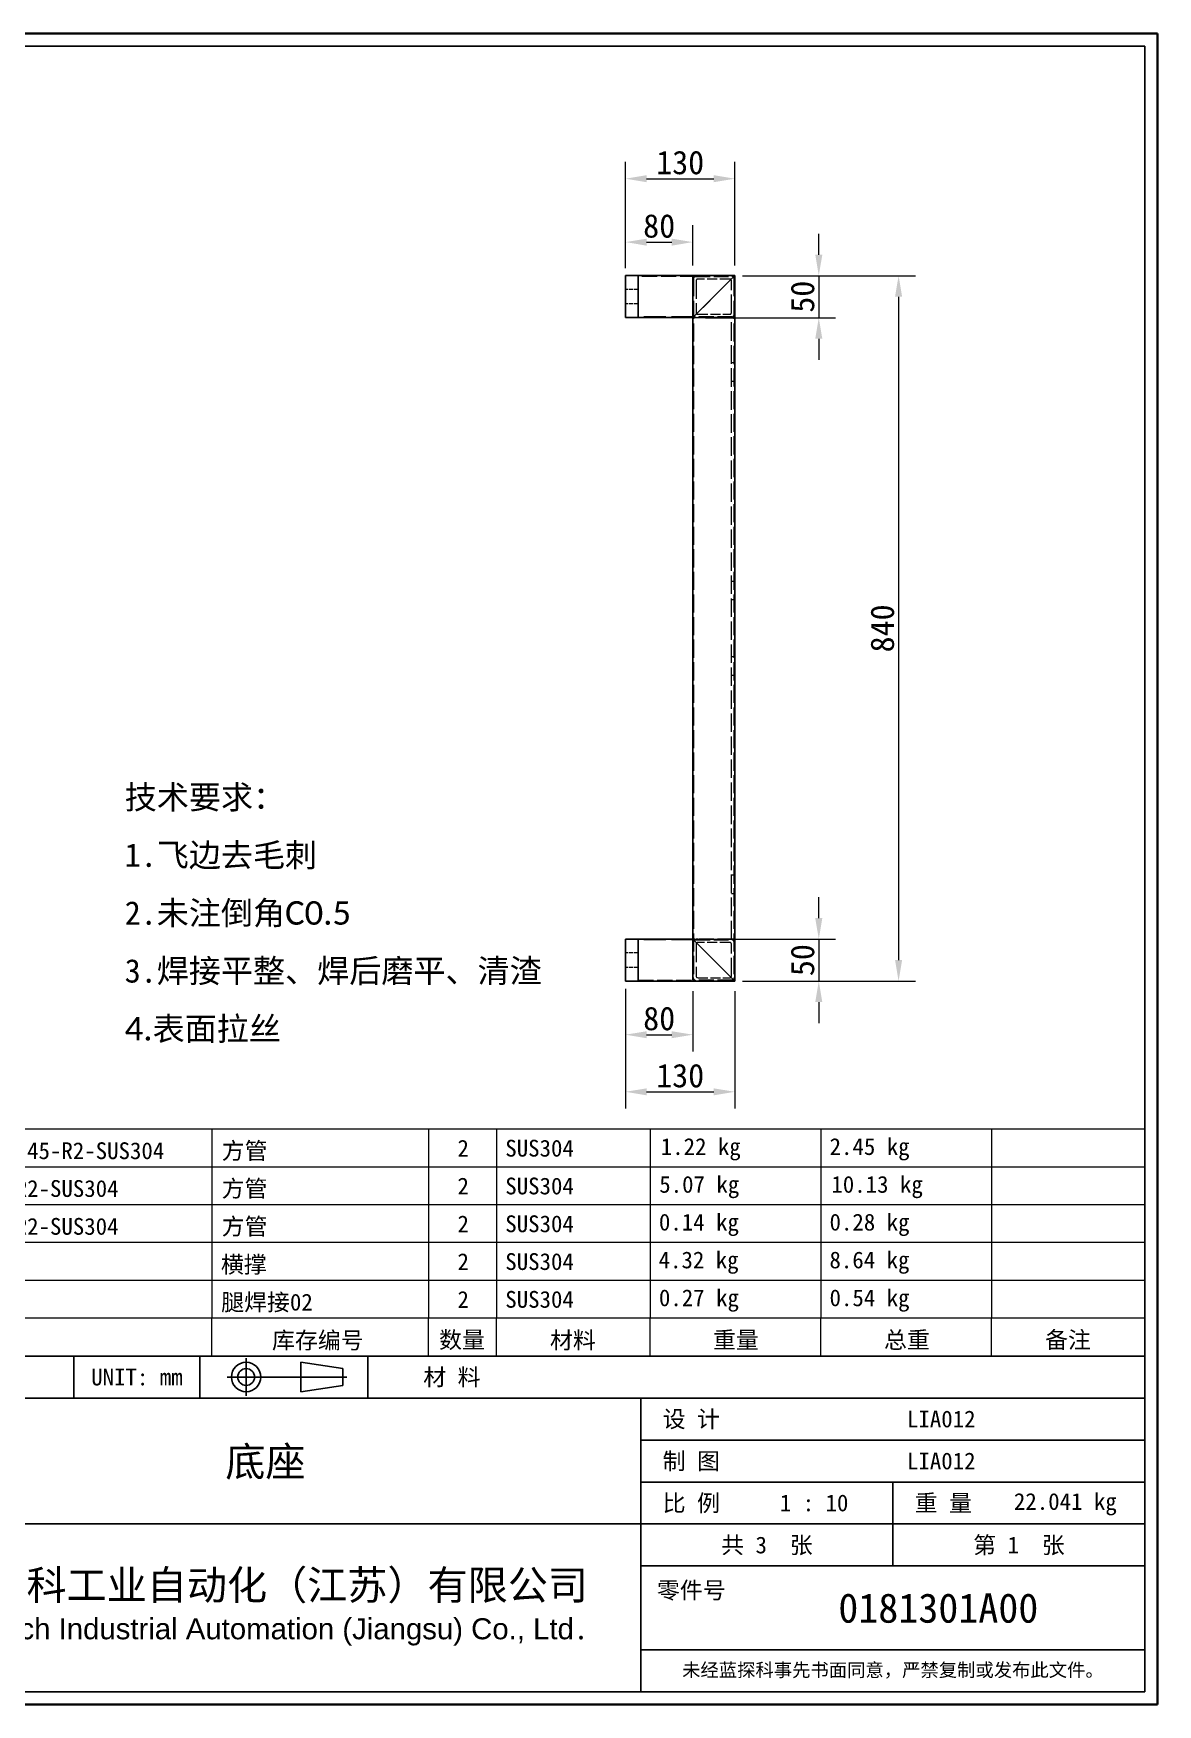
# Model space of a CAD drawing. Header units: millimetres. Extents: x 60 to 2915, y 55 to 2045.
# Drawn here: x 1577 to 2915, y 55 to 2045 of the extents above; entities that cross this region are included whole.
import ezdxf
from ezdxf.enums import TextEntityAlignment as Align

# ---------------------------------------------------------------- set-up
doc = ezdxf.new("R2010")
doc.units = ezdxf.units.MM
doc.header["$LTSCALE"] = 10
doc.linetypes.add('CHAIN', pattern=[0.3543, 0.2362, -0.0295, 0.0591, -0.0295])
doc.linetypes.add('DASHED', pattern=[0.2067, 0.1654, -0.0413])
for name, color, linetype, lineweight in [('1', 7, 'Continuous', 18), ('可见 (ISO)', 7, 'Continuous', 25), ('图框 (ISO)', 7, 'Continuous', 35), ('标题 (ISO)', 7, 'Continuous', 25)]:
    doc.layers.add(name, color=color, linetype=linetype, lineweight=lineweight)
for name, color, linetype, lineweight, true_color in [('尺寸 (ISO)', 7, 'Continuous', 18, 0x008000), ('符号 (ISO)', 7, 'Continuous', 18, 0x008000), ('隐藏 (ISO)', 5, 'DASHED', 18, 0x0000ff)]:
    doc.layers.add(name, color=color, linetype=linetype, lineweight=lineweight, true_color=true_color)
doc.styles.add('文本样式164', font='SimSun.ttf')
doc.styles.add('文本样式165', font='SimSun.ttf')
doc.styles.add('文本样式74', font='SimSun.ttf')
doc.styles.add('最新国标', font='simfang.ttf')
doc.styles.add('注释文本 (ISO)', font='simfang.ttf')
doc.dimstyles.new('默认 (GB)', dxfattribs={"dimscale": 10, "dimtxt": 2.8, "dimasz": 2.5, "dimexe": 2, "dimexo": 1.5, "dimgap": 0.5, "dimtad": 1, "dimtoh": 1, "dimdsep": 46, "dimtxsty": '最新国标', "dimcen": 0.09, "dimdle": 10, "dimclrd": 256, "dimclre": 256, "dimclrt": 256, "dimaunit": 1, "dimadec": 3, "dimazin": 2, "dimtfac": 0.535714, "dimtdec": 3, "dimtmove": 0, "dimatfit": 3, "dimfxl": 0, "dimtolj": 1, "dimlwd": -1, "dimlwe": -1, "dimarcsym": 0})

# ---------------------------------------------------------------- blocks, each defined once
blk = doc.blocks.new('图框 最新国标')
at = {"layer": '图框 (ISO)'}
for p, q in [((6, 7), (6, 204.5)), ((6, 204.5), (291.5, 204.5)), ((291.5, 204.5), (291.5, 5.5)), ((6, 7), (6, 5.5)), ((6, 7), (6, 5.5)), ((291.5, 5.5), (6, 5.5))]:
    blk.add_line(p, q, dxfattribs=at)
at = {"layer": '图框 (ISO)', "color": 7, "linetype": 'Continuous', "lineweight": 25}
for p, q in [((18, 203), (290, 203)), ((18, 7), (18, 203)), ((18, 203), (290, 203)), ((53, 203), (53, 195)), ((290, 203), (290, 7)), ((290, 203), (290, 7)), ((53, 195), (18, 195)), ((290, 7), (6, 7)), ((290, 7), (18, 7))]:
    blk.add_line(p, q, dxfattribs=at)
at = {"layer": '图框 (ISO)', "style": '文本样式74'}
blk.add_attdef('零件代号_001', (44.43, 200.25), '', height=2.5, rotation=180, dxfattribs=at)
blk = doc.blocks.new('标题栏 最新国标')
at = {"layer": '标题 (ISO)'}
for p, q in [((381.98, -183.84), (196.98, -183.84)), ((196.98, -183.84), (196.98, -223.84)), ((254.48, -183.84), (254.48, -188.84)), ((269.48, -183.84), (269.48, -188.84)), ((281.48, -188.09), (281.48, -184.59)), ((281.48, -184.59), (286.48, -185.34)), ((289.48, -183.84), (289.48, -188.84)), ((381.98, -223.84), (381.98, -183.84)), ((383.48, -183.84), (383.48, -225.34)), ((286.48, -185.34), (286.48, -187.34)), ((196.98, -188.84), (381.98, -188.84)), ((232.98, -188.84), (232.98, -223.84)), ((286.48, -187.34), (281.48, -188.09)), ((321.98, -188.84), (321.98, -223.84)), ((321.98, -193.84), (381.98, -193.84)), ((321.98, -198.84), (381.98, -198.84)), ((351.98, -198.84), (351.98, -208.84)), ((321.98, -203.84), (232.98, -203.84)), ((321.98, -203.84), (381.98, -203.84)), ((321.98, -208.84), (381.98, -208.84)), ((321.98, -218.84), (381.98, -218.84)), ((196.98, -223.84), (381.98, -223.84)), ((383.48, -225.34), (196.98, -225.34))]:
    blk.add_line(p, q, dxfattribs=at)
at = {"layer": '标题 (ISO)', "linetype": 'CHAIN', "ltscale": 5.000333}
blk.add_line((274.98, -184.09), (274.98, -188.59), dxfattribs=at)
at = {"layer": '标题 (ISO)', "linetype": 'CHAIN', "ltscale": 15.834605}
blk.add_line((272.73, -186.34), (286.98, -186.34), dxfattribs=at)
at = {"layer": '标题 (ISO)'}
for radius in [1.75, 1]:
    blk.add_circle((274.98, -186.34), radius, dxfattribs=at)
at = {"layer": '1', "style": '文本样式164'}
for s, p in [('材 料', (299.48, -186.34)), ('UNIT: mm', (261.98, -186.34)), ('设 计', (327.98, -191.34)), ('制 图', (327.98, -196.34)), ('比 例', (327.98, -201.34)), ('重 量', (357.98, -201.34)), ('共 3  张', (336.98, -206.34)), ('第 1  张', (366.98, -206.34))]:
    blk.add_text(s, height=2, dxfattribs=at).set_placement(p, align=Align.MIDDLE_CENTER)
at = {"layer": '标题 (ISO)', "style": '注释文本 (ISO)'}
for s, insert, char_height, attachment_point, line_spacing_factor in [('\\fSimSun|b0|i0;{\\H1.3000;      未注公差角度及线性公差使用m\\P}\\fSimSun|b0|i0;{\\H1.3000;（GB/T1804-2000），未注形位公差使\\P}\\fSimSun|b0|i0;{\\H1.3000;用K级（GB/T 1184-1996）。\\P}\\fSimSun|b0|i0;{\\H1.3000;—————————————————\\P}\\fSimSun|b0|i0;{\\H1.3000;             6以下    ±0.05 mm\\P}\\fSimSun|b0|i0;{\\H1.3000;     6 ～   30以下    ±0.10 mm\\P}\\fSimSun|b0|i0;{\\H1.3000;    30 ～  120以下    ±0.15 mm\\P}\\fSimSun|b0|i0;{\\H1.3000;   120 ～  400以下    ±0.20 mm\\P}\\fSimSun|b0|i0;{\\H1.3000;   400 ～ 1000以下    ±0.30 mm\\P}\\fSimSun|b0|i0;{\\H1.3000;  1000 ～ 2000以下    ±0.50 mm\\P}\\fSimSun|b0|i0;{\\H1.3000;          2000以上    ±0.80 mm\\P}\\fSimSun|b0|i0;{\\H1.3000;\\P}\\fSimSun|b0|i0;{\\H1.3000;           300以下    ±30′\\P}\\fSimSun|b0|i0;{\\H1.3000;   300 ～ 1000以下    ±15′\\P}\\fSimSun|b0|i0;{\\H1.3000;          1000以上    ±5′}', (198.48, -206.63), 1.3, 4, 1.023913), ('{\\fMicrosoft YaHei|b0|i0|c134|p34;\\H1.75x;蓝探科工业自动化（江苏）有限公司\\P\\fArial|b0|i0|c0|p34;\\H0.71429x;Lantech Industrial Automation (Jiangsu) Co., Ltd\\fFangSong|b0|i0|c134|p49;.\\H1.15195x; }', (277.48, -213.84), 2, 5, 0.978695)]:
    blk.add_mtext(s, dxfattribs=dict(at, insert=insert, char_height=char_height, attachment_point=attachment_point, line_spacing_factor=line_spacing_factor))
at = {"layer": '标题 (ISO)', "attachment_point": 5, "style": '注释文本 (ISO)'}
for s, insert, char_height in [('\\fFangSong|b0|i0;零件号', (327.98, -211.84), 2), ('\\fSimSun|b0|i0;{\\H1.6000;未经蓝探科事先书面同意，严禁复制或发布此文件。}', (351.98, -221.34), 1.6)]:
    blk.add_mtext(s, dxfattribs=dict(at, insert=insert, char_height=char_height))
at = {"layer": '标题 (ISO)', "style": '注释文本 (ISO)'}
blk.add_attdef('材料', text='', height=2, dxfattribs=at).set_placement((324.48, -186.34), align=Align.MIDDLE_CENTER)
at = {"layer": '标题 (ISO)'}
for tag, p, height, style in [('设计人_001', (353.65, -192.33), 2, '注释文本 (ISO)'), ('库存编号_001', (272.51, -198.16), 3.5, '文本样式165'), ('设计人_001', (353.65, -197.33), 2, '注释文本 (ISO)'), ('视图比例_001', (338.51, -202.33), 2, '注释文本 (ISO)'), ('质量\\P3;_001', (366.38, -202.16), 2, '注释文本 (ISO)'), ('零件代号_001', (345.48, -215.59), 3.5, '文本样式165')]:
    blk.add_attdef(tag, p, '', height=height, dxfattribs=dict(at, style=style))
blk = doc.blocks.new('*D15')
at = {"layer": 'Defpoints', "color": 0, "transparency": 16777216}
for p in [(2361.7, 1796.5), (2361.7, 1753.5), (2281.7, 1750.5)]:
    blk.add_point(p, dxfattribs=at)
at = {"layer": '尺寸 (ISO)', "color": 116, "true_color": 0x00803f, "transparency": 16777216}
for p, q in [((2281.7, 1765.5), (2281.7, 1816.5)), ((2361.7, 1768.5), (2361.7, 1816.5)), ((2306.7, 1796.5), (2336.7, 1796.5))]:
    blk.add_line(p, q, dxfattribs=at)
for points in [[(2306.7, 1800.6), (2306.7, 1792.3), (2281.7, 1796.5)], [(2336.7, 1800.6), (2336.7, 1792.3), (2361.7, 1796.5)]]:
    blk.add_solid(points, dxfattribs=at)
at = {"layer": '尺寸 (ISO)', "transparency": 16777216, "insert": (2321.7, 1815.6), "char_height": 28, "attachment_point": 5, "style": '最新国标'}
blk.add_mtext('\\A1;80', dxfattribs=at)
blk = doc.blocks.new('*D16')
at = {"layer": 'Defpoints', "color": 0, "transparency": 16777216}
for p in [(2411.7, 1872), (2411.7, 1753.5), (2281.7, 1750.5)]:
    blk.add_point(p, dxfattribs=at)
at = {"layer": '尺寸 (ISO)', "color": 116, "true_color": 0x00803f, "transparency": 16777216}
for p, q in [((2281.7, 1765.5), (2281.7, 1892)), ((2411.7, 1768.5), (2411.7, 1892)), ((2306.7, 1872), (2386.7, 1872))]:
    blk.add_line(p, q, dxfattribs=at)
for points in [[(2306.7, 1876.2), (2306.7, 1867.8), (2281.7, 1872)], [(2386.7, 1876.2), (2386.7, 1867.8), (2411.7, 1872)]]:
    blk.add_solid(points, dxfattribs=at)
at = {"layer": '尺寸 (ISO)', "transparency": 16777216, "insert": (2346.7, 1891.1), "char_height": 28, "attachment_point": 5, "style": '最新国标'}
blk.add_mtext('\\A1;130', dxfattribs=at)
blk = doc.blocks.new('*D17')
at = {"layer": 'Defpoints', "color": 0, "transparency": 16777216}
for p in [(2411.7, 1756.5), (2361.7, 1706.5), (2511.7, 1706.5)]:
    blk.add_point(p, dxfattribs=at)
at = {"layer": '尺寸 (ISO)', "color": 116, "true_color": 0x00803f, "transparency": 16777216}
for p, q in [((2511.7, 1781.5), (2511.7, 1806.5)), ((2426.7, 1756.5), (2531.7, 1756.5)), ((2511.7, 1756.5), (2511.7, 1706.5)), ((2376.7, 1706.5), (2531.7, 1706.5)), ((2511.7, 1681.5), (2511.7, 1656.5))]:
    blk.add_line(p, q, dxfattribs=at)
for points in [[(2507.5, 1781.5), (2515.9, 1781.5), (2511.7, 1756.5)], [(2507.5, 1681.5), (2515.9, 1681.5), (2511.7, 1706.5)]]:
    blk.add_solid(points, dxfattribs=at)
at = {"layer": '尺寸 (ISO)', "transparency": 16777216, "insert": (2492.5, 1731.5), "char_height": 28, "attachment_point": 5, "rotation": 90, "style": '最新国标'}
blk.add_mtext('\\A1;50', dxfattribs=at)
blk = doc.blocks.new('*D18')
at = {"layer": 'Defpoints', "color": 0, "transparency": 16777216}
for p in [(2405.7, 1756.5), (2405.7, 916.5), (2606.7, 916.5)]:
    blk.add_point(p, dxfattribs=at)
at = {"layer": '尺寸 (ISO)', "color": 116, "true_color": 0x00803f, "transparency": 16777216}
for p, q in [((2420.7, 1756.5), (2626.7, 1756.5)), ((2606.7, 1731.5), (2606.7, 941.5)), ((2420.7, 916.5), (2626.7, 916.5))]:
    blk.add_line(p, q, dxfattribs=at)
for points in [[(2602.5, 1731.5), (2610.9, 1731.5), (2606.7, 1756.5)], [(2602.5, 941.5), (2610.9, 941.5), (2606.7, 916.5)]]:
    blk.add_solid(points, dxfattribs=at)
at = {"layer": '尺寸 (ISO)', "transparency": 16777216, "insert": (2587.5, 1336.5), "char_height": 28, "attachment_point": 5, "rotation": 90, "style": '最新国标'}
blk.add_mtext('\\A1;840', dxfattribs=at)
blk = doc.blocks.new('*D19')
at = {"layer": 'Defpoints', "color": 0, "transparency": 16777216}
for p in [(2361.7, 966.5), (2411.7, 916.5), (2511.7, 916.5)]:
    blk.add_point(p, dxfattribs=at)
at = {"layer": '尺寸 (ISO)', "color": 116, "true_color": 0x00803f, "transparency": 16777216}
for p, q in [((2511.7, 991.5), (2511.7, 1016.5)), ((2376.7, 966.5), (2531.7, 966.5)), ((2511.7, 966.5), (2511.7, 916.5)), ((2426.7, 916.5), (2531.7, 916.5)), ((2511.7, 891.5), (2511.7, 866.5))]:
    blk.add_line(p, q, dxfattribs=at)
for points in [[(2507.5, 991.5), (2515.9, 991.5), (2511.7, 966.5)], [(2507.5, 891.5), (2515.9, 891.5), (2511.7, 916.5)]]:
    blk.add_solid(points, dxfattribs=at)
at = {"layer": '尺寸 (ISO)', "transparency": 16777216, "insert": (2492.5, 941.5), "char_height": 28, "attachment_point": 5, "rotation": 90, "style": '最新国标'}
blk.add_mtext('\\A1;50', dxfattribs=at)
blk = doc.blocks.new('*D20')
at = {"layer": 'Defpoints', "color": 0, "transparency": 16777216}
for p in [(2281.7, 922.5), (2411.7, 919.5), (2411.7, 784.7)]:
    blk.add_point(p, dxfattribs=at)
at = {"layer": '尺寸 (ISO)', "color": 116, "true_color": 0x00803f, "transparency": 16777216}
for p, q in [((2281.7, 907.5), (2281.7, 764.7)), ((2411.7, 904.5), (2411.7, 764.7)), ((2306.7, 784.7), (2386.7, 784.7))]:
    blk.add_line(p, q, dxfattribs=at)
for points in [[(2306.7, 788.8), (2306.7, 780.5), (2281.7, 784.7)], [(2386.7, 788.8), (2386.7, 780.5), (2411.7, 784.7)]]:
    blk.add_solid(points, dxfattribs=at)
at = {"layer": '尺寸 (ISO)', "transparency": 16777216, "insert": (2346.7, 803.8), "char_height": 28, "attachment_point": 5, "style": '最新国标'}
blk.add_mtext('\\A1;130', dxfattribs=at)
blk = doc.blocks.new('*D21')
at = {"layer": 'Defpoints', "color": 0, "transparency": 16777216}
for p in [(2281.7, 922.5), (2361.7, 919.5), (2361.7, 852.7)]:
    blk.add_point(p, dxfattribs=at)
at = {"layer": '尺寸 (ISO)', "color": 116, "true_color": 0x00803f, "transparency": 16777216}
for p, q in [((2281.7, 907.5), (2281.7, 832.7)), ((2361.7, 904.5), (2361.7, 832.7)), ((2306.7, 852.7), (2336.7, 852.7))]:
    blk.add_line(p, q, dxfattribs=at)
for points in [[(2306.7, 856.8), (2306.7, 848.5), (2281.7, 852.7)], [(2336.7, 856.8), (2336.7, 848.5), (2361.7, 852.7)]]:
    blk.add_solid(points, dxfattribs=at)
at = {"layer": '尺寸 (ISO)', "transparency": 16777216, "insert": (2321.7, 871.8), "char_height": 28, "attachment_point": 5, "style": '最新国标'}
blk.add_mtext('\\A1;80', dxfattribs=at)
blk = doc.blocks.new('明细栏')
at = {"layer": '符号 (ISO)'}
for p, q in [((290, 74.01), (114.94, 74.01)), ((114.94, 74.01), (114.94, 51.5)), ((123.06, 74.01), (123.06, 51.5)), ((178.9, 74.01), (178.9, 51.5)), ((204.69, 74.01), (204.69, 51.5)), ((212.82, 74.01), (212.82, 51.5)), ((231.1, 74.01), (231.1, 51.5)), ((251.41, 74.01), (251.41, 51.5)), ((271.72, 74.01), (271.72, 51.5)), ((290, 74.01), (290, 51.5)), ((290, 69.51), (114.94, 69.51)), ((290, 65.01), (114.94, 65.01)), ((290, 60.51), (114.94, 60.51)), ((290, 56), (114.94, 56)), ((290, 51.5), (114.94, 51.5)), ((114.94, 47), (114.94, 51.5)), ((123.06, 47), (123.06, 51.5)), ((178.9, 47), (178.9, 51.5)), ((204.69, 47), (204.69, 51.5)), ((212.82, 47), (212.82, 51.5)), ((231.1, 47), (231.1, 51.5)), ((251.41, 47), (251.41, 51.5)), ((271.72, 47), (271.72, 51.5)), ((290, 47), (290, 51.5)), ((290, 47), (114.94, 47))]:
    blk.add_line(p, q, dxfattribs=at)
at = {"layer": '符号 (ISO)', "char_height": 2, "attachment_point": 7, "style": '注释文本 (ISO)'}
for s, insert in [('5', (118.43, 70.74)), ('方管AB50×50×1-L840-45-45-R2-SUS304', (124.26, 70.23)), ('方管', (180.09, 70.23)), ('2', (208.16, 70.75)), ('SUS304', (213.85, 70.72)), ('1.22 kg', (232.36, 70.29)), ('2.45 kg', (252.46, 70.29)), ('4', (118.36, 66.25)), ('方管A50×50×4-L910-45-R2-SUS304', (124.26, 65.73)), ('方管', (180.09, 65.73)), ('2', (208.16, 66.25)), ('SUS304', (213.85, 66.22)), ('5.07 kg', (232.18, 65.79)), ('10.13 kg', (252.67, 65.79)), ('3', (118.43, 61.72)), ('方管A50×50×1-L115-45-R2-SUS304', (124.26, 61.22)), ('方管', (180.09, 61.22)), ('2', (208.16, 61.74)), ('SUS304', (213.85, 61.72)), ('0.14 kg', (232.14, 61.29)), ('0.28 kg', (252.45, 61.29)), ('2', (118.41, 57.24)), ('0181301A01', (124.11, 57.21)), ('横撑', (180, 56.69)), ('2', (208.16, 57.24)), ('SUS304', (213.85, 57.22)), ('4.32 kg', (232.1, 56.79)), ('8.64 kg', (252.44, 56.79)), ('1', (118.61, 52.74)), ('0120201A02', (124.11, 52.71)), ('腿焊接02', (180.03, 52.19)), ('2', (208.16, 52.74)), ('SUS304', (213.85, 52.72)), ('0.27 kg', (232.14, 52.28)), ('0.54 kg', (252.45, 52.28)), ('序号', (116.23, 47.7)), ('代号', (148.27, 47.72)), ('库存编号', (186.08, 47.65)), ('数量', (205.97, 47.71)), ('材料', (219.17, 47.67)), ('重量', (238.58, 47.77)), ('总重', (258.93, 47.74)), ('备注', (278.11, 47.72))]:
    blk.add_mtext(s, dxfattribs=dict(at, insert=insert))

msp = doc.modelspace()

# ---------------------------------------------------------------- linework, layer by layer
at = {"layer": '可见 (ISO)'}
for p, q in [((2296.703, 1756.543), (2281.703, 1756.543)), ((2281.703, 1750.543), (2281.703, 1756.543)), ((2364.703, 1756.543), (2296.703, 1756.543)), ((2296.703, 1756.543), (2296.703, 1753.543)), ((2296.703, 1709.543), (2296.703, 1753.543)), ((2361.703, 1753.543), (2361.703, 919.543)), ((2364.703, 1756.543), (2408.703, 1756.543)), ((2405.703, 1756.543), (2367.703, 1756.543)), ((2411.703, 1756.543), (2408.703, 1756.543)), ((2410.824, 1755.664), (2411.703, 1756.543)), ((2411.703, 1756.543), (2410.824, 1755.664)), ((2411.703, 1756.543), (2411.703, 1753.543)), ((2411.703, 1753.543), (2411.703, 919.543)), ((2281.703, 1712.543), (2281.703, 1750.543)), ((2296.703, 1712.543), (2296.703, 1750.543)), ((2281.703, 1706.543), (2281.703, 1712.543)), ((2281.703, 1706.543), (2296.703, 1706.543)), ((2296.703, 1709.543), (2296.703, 1706.543)), ((2361.703, 1706.543), (2296.703, 1706.543)), ((2296.703, 966.543), (2281.703, 966.543)), ((2281.703, 960.543), (2281.703, 966.543)), ((2281.703, 922.543), (2281.703, 960.543)), ((2361.703, 966.543), (2296.703, 966.543)), ((2296.703, 966.543), (2296.703, 963.543)), ((2296.703, 919.543), (2296.703, 963.543)), ((2296.703, 922.543), (2296.703, 960.543)), ((2281.703, 916.543), (2281.703, 922.543)), ((2281.703, 916.543), (2296.703, 916.543)), ((2296.703, 919.543), (2296.703, 916.543)), ((2364.703, 916.543), (2296.703, 916.543)), ((2408.703, 916.543), (2364.703, 916.543)), ((2367.703, 916.543), (2405.703, 916.543)), ((2411.703, 916.543), (2408.703, 916.543)), ((2411.703, 916.543), (2410.824, 917.421)), ((2410.824, 917.421), (2411.703, 916.543)), ((2411.703, 919.543), (2411.703, 916.543))]:
    msp.add_line(p, q, dxfattribs=at)
for centre, start, end in [((2364.703, 1753.543), 90, 180), ((2408.703, 1753.543), 0, 90), ((2364.703, 919.543), 180, 270), ((2408.703, 919.543), 270, 0)]:
    msp.add_arc(centre, 3, start, end, dxfattribs=at)
at = {"layer": '隐藏 (ISO)', "ltscale": 10.965973}
for p, q in [((2364.703, 1755.543), (2296.703, 1755.543)), ((2296.703, 917.543), (2364.703, 917.543))]:
    msp.add_line(p, q, dxfattribs=at)
at = {"layer": '隐藏 (ISO)', "ltscale": 13.015591}
for p, q in [((2362.703, 1753.543), (2362.703, 919.543)), ((2410.703, 1753.543), (2410.703, 919.543))]:
    msp.add_line(p, q, dxfattribs=at)
at = {"layer": '隐藏 (ISO)', "ltscale": 10.643445}
for p, q in [((2364.703, 1755.543), (2408.703, 1755.543)), ((2408.703, 1707.543), (2364.703, 1707.543)), ((2364.703, 1706.543), (2408.703, 1706.543)), ((2408.703, 966.543), (2364.703, 966.543)), ((2364.703, 965.543), (2408.703, 965.543)), ((2408.703, 917.543), (2364.703, 917.543))]:
    msp.add_line(p, q, dxfattribs=at)
at = {"layer": '隐藏 (ISO)', "ltscale": 15.052104}
for p, q in [((2408.703, 1753.543), (2364.703, 1709.543)), ((2364.703, 1709.543), (2408.703, 1753.543)), ((2364.703, 963.543), (2408.703, 919.543)), ((2408.703, 919.543), (2364.703, 963.543))]:
    msp.add_line(p, q, dxfattribs=at)
at = {"layer": '隐藏 (ISO)', "ltscale": 7.237747}
for p, q in [((2405.703, 1752.543), (2367.703, 1752.543)), ((2367.703, 1710.543), (2405.703, 1710.543)), ((2405.703, 1706.543), (2367.703, 1706.543)), ((2367.703, 966.543), (2405.703, 966.543)), ((2405.703, 962.543), (2367.703, 962.543)), ((2367.703, 920.543), (2405.703, 920.543))]:
    msp.add_line(p, q, dxfattribs=at)
at = {"layer": '隐藏 (ISO)', "ltscale": 0.604505}
for p, q in [((2408.703, 1753.543), (2410.824, 1755.664)), ((2410.824, 1755.664), (2408.703, 1753.543)), ((2410.824, 917.421), (2408.703, 919.543)), ((2408.703, 919.543), (2410.824, 917.421))]:
    msp.add_line(p, q, dxfattribs=at)
at = {"layer": '隐藏 (ISO)', "ltscale": 0.380839}
for p, q in [((2410.703, 1755.543), (2408.703, 1755.543)), ((2410.703, 1753.543), (2410.703, 1755.543)), ((2408.703, 917.543), (2410.703, 917.543)), ((2410.703, 917.543), (2410.703, 919.543))]:
    msp.add_line(p, q, dxfattribs=at)
at = {"layer": '隐藏 (ISO)', "ltscale": 2.856945}
for p, q in [((2296.703, 1740.19), (2281.703, 1740.19)), ((2296.703, 1722.896), (2281.703, 1722.896)), ((2296.703, 950.19), (2281.703, 950.19)), ((2296.703, 932.896), (2281.703, 932.896))]:
    msp.add_line(p, q, dxfattribs=at)
at = {"layer": '隐藏 (ISO)', "ltscale": 12.999544}
for p, q in [((2365.703, 1750.543), (2365.703, 1712.543)), ((2407.703, 1712.543), (2407.703, 1750.543)), ((2365.703, 960.543), (2365.703, 922.543)), ((2407.703, 922.543), (2407.703, 960.543))]:
    msp.add_line(p, q, dxfattribs=at)
at = {"layer": '隐藏 (ISO)', "ltscale": 15.965167}
for p, q in [((2362.703, 1707.543), (2296.703, 1707.543)), ((2362.703, 965.543), (2296.703, 965.543))]:
    msp.add_line(p, q, dxfattribs=at)
at = {"layer": '隐藏 (ISO)', "ltscale": 1.091348}
for p, q in [((2361.703, 1706.543), (2364.703, 1709.543)), ((2364.703, 1709.543), (2361.703, 1706.543)), ((2364.703, 963.543), (2361.703, 966.543)), ((2361.703, 966.543), (2364.703, 963.543))]:
    msp.add_line(p, q, dxfattribs=at)
at = {"layer": '隐藏 (ISO)', "ltscale": 0.571309}
for p, q in [((2364.703, 1706.543), (2361.703, 1706.543)), ((2364.703, 966.543), (2361.703, 966.543))]:
    msp.add_line(p, q, dxfattribs=at)
at = {"layer": '隐藏 (ISO)', "ltscale": 13.25951}
msp.add_line((2407.703, 966.543), (2407.703, 1706.543), dxfattribs=at)
at = {"layer": '隐藏 (ISO)', "ltscale": 1.364676}
for p, q in [((2408.703, 1706.543), (2411.703, 1706.543)), ((2408.703, 966.543), (2411.703, 966.543))]:
    msp.add_line(p, q, dxfattribs=at)
at = {"layer": '隐藏 (ISO)', "ltscale": 0.761779}
for p, q in [((2411.703, 1652.543), (2407.703, 1652.543)), ((2411.703, 1630.543), (2407.703, 1630.543)), ((2411.703, 1392.543), (2407.703, 1392.543)), ((2411.703, 1370.543), (2407.703, 1370.543)), ((2411.703, 1302.543), (2407.703, 1302.543)), ((2411.703, 1280.543), (2407.703, 1280.543)), ((2411.703, 1042.543), (2407.703, 1042.543)), ((2411.703, 1020.543), (2407.703, 1020.543))]:
    msp.add_line(p, q, dxfattribs=at)
at = {"layer": '隐藏 (ISO)', "ltscale": 2.182795}
for centre, start, end in [((2367.703, 1750.543), 90, 180), ((2405.703, 1750.543), 0, 90), ((2367.703, 1712.543), 180, 270), ((2405.703, 1712.543), 270, 0), ((2367.703, 960.543), 90, 180), ((2405.703, 960.543), 0, 90), ((2367.703, 922.543), 180, 270), ((2405.703, 922.543), 270, 0)]:
    msp.add_arc(centre, 6, start, end, dxfattribs=at)
at = {"layer": '隐藏 (ISO)', "ltscale": 0.727532}
for centre, start, end in [((2364.703, 1753.543), 90, 180), ((2367.703, 1750.543), 90, 180), ((2405.703, 1750.543), 0, 90), ((2408.703, 1753.543), 0, 90), ((2367.703, 1712.543), 180, 270), ((2405.703, 1712.543), 270, 0), ((2364.703, 1709.543), 180, 270), ((2408.703, 1709.543), 270, 0), ((2364.703, 963.543), 90, 180), ((2367.703, 960.543), 90, 180), ((2405.703, 960.543), 0, 90), ((2408.703, 963.543), 0, 90), ((2364.703, 919.543), 180, 270), ((2367.703, 922.543), 180, 270), ((2405.703, 922.543), 270, 0), ((2408.703, 919.543), 270, 0)]:
    msp.add_arc(centre, 2, start, end, dxfattribs=at)
at = {"layer": '隐藏 (ISO)', "ltscale": 1.091348}
for centre, start, end in [((2364.703, 1709.543), 180, 270), ((2408.703, 1709.543), 270, 0), ((2364.703, 963.543), 90, 180), ((2408.703, 963.543), 0, 90)]:
    msp.add_arc(centre, 3, start, end, dxfattribs=at)

# ---------------------------------------------------------------- block references
at = {"xscale": 10, "yscale": 10, "zscale": 10}
msp.add_blockref('图框 最新国标', (0, 0), dxfattribs=at).add_auto_attribs({'零件代号_001': '0181301A00'})
ref = msp.add_blockref('标题栏 最新国标', (-919.825, 2308.443), dxfattribs=dict(xscale=10, yscale=10, zscale=10))
ref.add_attrib('零件代号_001', '0181301A00', (2534.958, 152.5), dxfattribs={"layer": '标题 (ISO)', "height": 35, "style": '文本样式165'})
ref.add_attrib('库存编号_001', '底座', (1805.237, 326.816), dxfattribs={"layer": '标题 (ISO)', "height": 35, "style": '文本样式165'})
ref.add_attrib('质量\\P3;_001', '22.041 kg', (2744, 286.829), dxfattribs={"layer": '标题 (ISO)', "height": 20, "style": '注释文本 (ISO)'})
ref.add_attrib('视图比例_001', '1 : 10', (2465.314, 285.171), dxfattribs={"layer": '标题 (ISO)', "height": 20, "style": '注释文本 (ISO)'})
ref.add_attrib('设计人_001', 'LIA012', (2616.686, 385.114), dxfattribs={"layer": '标题 (ISO)', "height": 20, "style": '注释文本 (ISO)'})
ref.add_attrib('设计人_001', 'LIA012', (2616.686, 335.114), dxfattribs={"layer": '标题 (ISO)', "height": 20, "style": '注释文本 (ISO)'})
at = {"layer": '符号 (ISO)', "xscale": 10, "yscale": 10, "zscale": 10}
msp.add_blockref('明细栏', (0, 0), dxfattribs=at)

# ---------------------------------------------------------------- texts
at = {"layer": '符号 (ISO)', "insert": (1685.486, 996.13), "char_height": 28, "width": 544.93566, "attachment_point": 4, "line_spacing_factor": 1.476622, "style": '注释文本 (ISO)'}
msp.add_mtext('\\fFangSong|b0|i0;{\\H28.0000;技术要求：\\P}\\fFangSong|b0|i0;{\\H28.0000;1.飞边去毛刺\\P}\\fFangSong|b0|i0;{\\H28.0000;2.未注倒角}\\fCalibri|b0|i0;{\\H28.0000;C0.5\\P}\\fFangSong|b0|i0;{\\H28.0000;3.焊接平整、焊后磨平、清渣}\\fCalibri|b0|i0;{\\H28.0000;\\P}\\fCalibri|b0|i0;{\\H28.0000;4.}\\fFangSong|b0|i0;{\\H28.0000;表面拉丝}', dxfattribs=at)

# ---------------------------------------------------------------- dimensions: what is measured, and where the dimension line sits
at = {"layer": '尺寸 (ISO)', "color": 116, "true_color": 0x00803f}
for base, p1, p2, angle, override, picture, middle in [((2411.703, 1871.985), (2281.703, 1750.543), (2411.703, 1753.543), 180, {"dimgap": 0.5, "dimtoh": 0, "dimdec": 2, "dimtol": 0, "dimlim": 0, "dimtp": 0, "dimtm": 0, "dimtdec": 3, "dimtofl": 0, "dimatfit": 1}, '*D16', (2346.703, 1871.985)), ((2361.703, 1796.47), (2281.703, 1750.543), (2361.703, 1753.543), 180, {"dimgap": 0.5, "dimtoh": 0, "dimdec": 2, "dimtol": 0, "dimlim": 0, "dimtp": 0, "dimtm": 0, "dimtdec": 3, "dimtofl": 0, "dimatfit": 1}, '*D15', (2321.703, 1796.47)), ((2511.703, 1706.543), (2411.703, 1756.543), (2361.703, 1706.543), 90, {"dimgap": 0.5, "dimtoh": 0, "dimdec": 2, "dimtol": 0, "dimlim": 0, "dimtp": 0, "dimtm": 0, "dimtdec": 3, "dimtofl": 1, "dimatfit": 1}, '*D17', (2511.703, 1731.543)), ((2606.703, 916.543), (2405.703, 1756.543), (2405.703, 916.543), 90, {"dimgap": 0.5, "dimtoh": 0, "dimdec": 2, "dimtol": 0, "dimlim": 0, "dimtp": 0, "dimtm": 0, "dimtdec": 3, "dimtofl": 0, "dimatfit": 1}, '*D18', (2606.703, 1336.543)), ((2511.703, 916.543), (2361.703, 966.543), (2411.703, 916.543), 90, {"dimgap": 0.5, "dimtoh": 0, "dimdec": 2, "dimtol": 0, "dimlim": 0, "dimtp": 0, "dimtm": 0, "dimtdec": 3, "dimtofl": 1, "dimatfit": 1}, '*D19', (2511.703, 941.543)), ((2361.703, 852.674), (2281.703, 922.543), (2361.703, 919.543), 180, {"dimgap": 0.5, "dimtoh": 0, "dimdec": 2, "dimtol": 0, "dimlim": 0, "dimtp": 0, "dimtm": 0, "dimtdec": 3, "dimtofl": 0, "dimatfit": 1}, '*D21', (2321.703, 852.674))]:
    dim = msp.add_linear_dim(base=base, p1=p1, p2=p2, angle=angle, dimstyle='默认 (GB)', override=override, dxfattribs=at)
    dim.commit()
    dim.dimension.update_dxf_attribs({"geometry": picture, "text_midpoint": middle, "dimtype": 160})
dim = msp.add_linear_dim(base=(2411.703, 784.658), p1=(2281.703, 922.543), p2=(2411.703, 919.543), dimstyle='默认 (GB)', override={"dimgap": 0.5, "dimtoh": 0, "dimdec": 2, "dimtol": 0, "dimlim": 0, "dimtp": 0, "dimtm": 0, "dimtdec": 3, "dimtofl": 0, "dimatfit": 1}, dxfattribs=at)
dim.commit()
dim.dimension.update_dxf_attribs({"geometry": '*D20', "text_midpoint": (2346.703, 784.658), "dimtype": 160})

doc.saveas('drawing.dxf')
